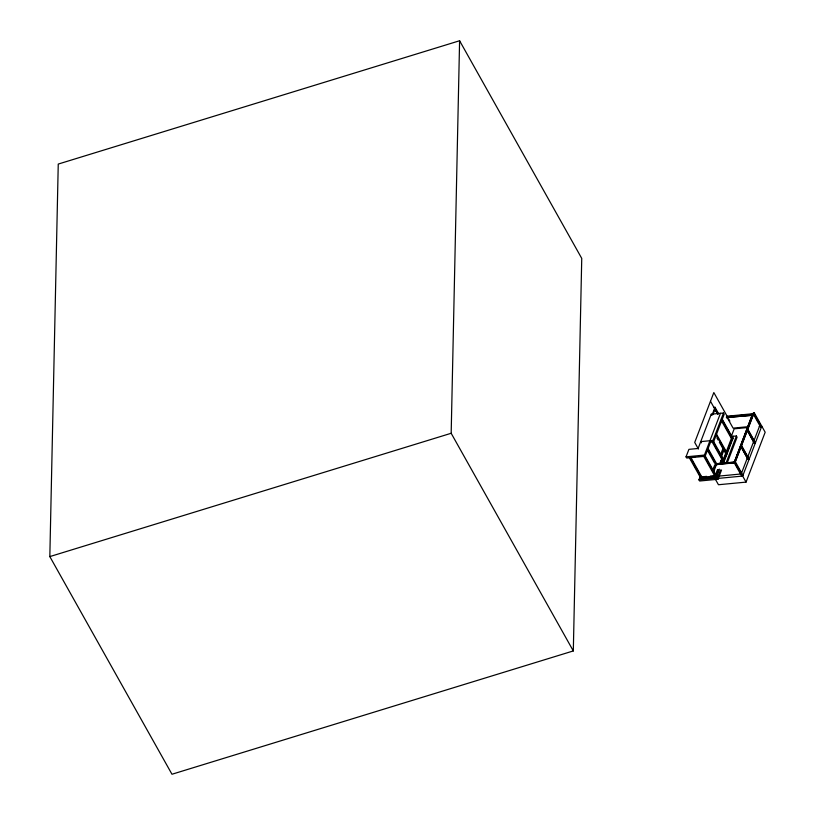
<?xml version="1.0" encoding="UTF-8"?>
<svg xmlns="http://www.w3.org/2000/svg" width="815" height="815" viewBox="0 0 815 815"><rect width="100%" height="100%" fill="white"/><g stroke="black" fill="none" stroke-linecap="round" stroke-linejoin="round"><path stroke-width="1.22" d="M49.827 556.594L58.252 164.07L459.599 40.75L581.747 258.406L573.312 650.93L171.975 774.25L49.827 556.594L451.174 433.274L459.599 40.75M710.894 441.2L705.118 456.278L686.719 458.04L686.036 456.828L688.909 449.35L698.109 448.474L711.25 414.183L723.516 413.011L724.189 414.224L713.675 441.649L709.997 442.005M712.361 414.264L715.03 407.286L714.113 407.378M712.88 414.692L715.438 408.009M705.118 456.278L704.435 455.076L720.45 413.307M724.382 460.801L712.993 440.436L723.516 413.011M721.56 469.97L718.005 479.261L699.616 481.013L698.934 479.801L700.574 475.532M719.278 469.114L716.273 476.948L700.941 478.415L701.226 477.661M726.44 417.535L753.223 415.202L726.44 417.535L726.725 416.781L753.396 414.234L734.845 462.614L715.448 464.469M726.552 417.749L726.848 416.995L752.306 414.56M714.673 465.11L712.514 470.724L713.441 470.632L716.018 463.908M713.848 471.365L716.426 464.632M720.776 454.2L722.925 448.586L723.842 448.505L721.265 455.239M721.672 455.962L724.25 449.228L723.333 449.32M714.123 473.352L715.346 475.532L714.949 476.306L701.46 477.6L701.746 476.846L706.646 476.378M716.141 473.199L717.495 469.654M720.205 462.574L721.112 460.21M718.412 469.572L716.151 475.471L715.234 475.563M720.674 463.664L722.039 460.129M718.636 469.613L715.957 476.622L713.553 476.846M721.54 463.215L722.447 460.852M723.058 460.159L722.773 460.903L720.531 461.117M723.496 459.018L725.686 453.303M726.562 451.021L731.371 438.46L732.991 438.348L724.097 461.545L720.939 461.85M723.465 460.882L723.18 461.636L711.577 440.956M724.78 457.46L726.094 454.037M732.288 438.378L723.975 460.068L720.827 460.373M718.005 479.261L717.322 478.048L720.44 469.929M723.109 462.961L733.337 436.28M725.89 463.419L736.403 435.984L731.035 436.494M727.011 463.48L737.086 437.197L736.403 435.984M715.071 478.7L718.463 484.742L746.051 482.113L765.173 432.235L754.313 412.889L753.396 412.971L734.274 462.849L741.742 476.154L742.027 475.4L735.171 463.185M734.967 462.828L753.518 414.448M746.051 482.113L735.191 462.767L735.487 462.013L715.101 463.99M741.548 446.182L740.774 445.897L748.099 459.568L749.016 459.477L741.548 446.182L740.631 446.263L748.099 459.568M747.813 429.841L747.039 429.556L754.354 443.238L755.281 443.146L747.813 429.841L746.897 429.933L754.354 443.238M753.111 413.725L760.568 427.019L761.495 426.938L754.028 413.633L754.313 412.889M759.763 425.583L741.212 473.963L718.178 476.164M760.568 427.019L760.853 426.276M754.028 413.633L726.44 416.271L733.093 428.13L747.64 426.734M747.987 427.508L734.183 428.822L731.32 436.31L724.087 423.413M759.264 426.428L761.781 426.184L742.659 476.062L717.577 478.456M712.993 440.436L700.737 441.618L701.409 442.82M731.778 439.193L732.695 439.102L721.703 419.511M754.496 442.861L755.423 442.769L747.956 429.474M686.036 456.828L704.435 455.076M726.328 453.405L727.255 453.313L716.253 433.723M691.283 457.164L694.961 456.818M698.638 456.461L703.549 455.993M721.479 461.433L723.781 461.219L721.336 456.858M748.241 459.191L749.158 459.11L741.691 445.805M715.743 463.715L735.252 462.085M715.509 464.713L735.191 462.767M710.323 476.031L714.001 475.675M705.148 477.651L711.149 477.081M742.027 475.4L742.944 475.318L735.487 462.013M698.934 479.801L717.322 478.048M753.396 412.971L755.261 416.302M756.503 418.513L758.368 421.844M727.398 416.73L713.828 392.545L694.716 442.423L698.414 449.024M728.641 418.93L729.873 421.131M721.988 418.767L732.991 438.348M715.03 407.286L718.657 413.735M721.672 419.114L722.874 421.263M721.387 419.185L732.379 438.776M714.745 408.03L717.76 413.409M710.486 401.275L717.883 414.468M721.397 420.693L731.167 438.103M714.429 409.201L715.641 411.351M711.25 414.183L711.923 415.395M715.967 434.477L726.96 454.067L726.043 454.149L724.209 450.889M716.884 437.828L718.107 440.008M719.329 442.178L722.986 448.708M712.493 440.864L724.097 461.545M714.011 443.798L717.669 450.328M707.827 448.036L716.986 464.367M707.532 448.79L716.701 465.11M707.838 451.052L714.551 463.022M704.955 455.524L716.558 476.194L715.356 477.04L703.752 456.359M704.669 456.268L716.273 476.948M706.799 460.292L710.456 466.822M691.161 457.989L702.153 477.58L701.868 478.324L690.264 457.643M690.56 458.407L701.552 477.998M689.337 457.735L700.941 478.415M451.174 433.274L573.312 650.93M752.469 414.326L734.05 462.92L752.469 414.326"/></g></svg>
